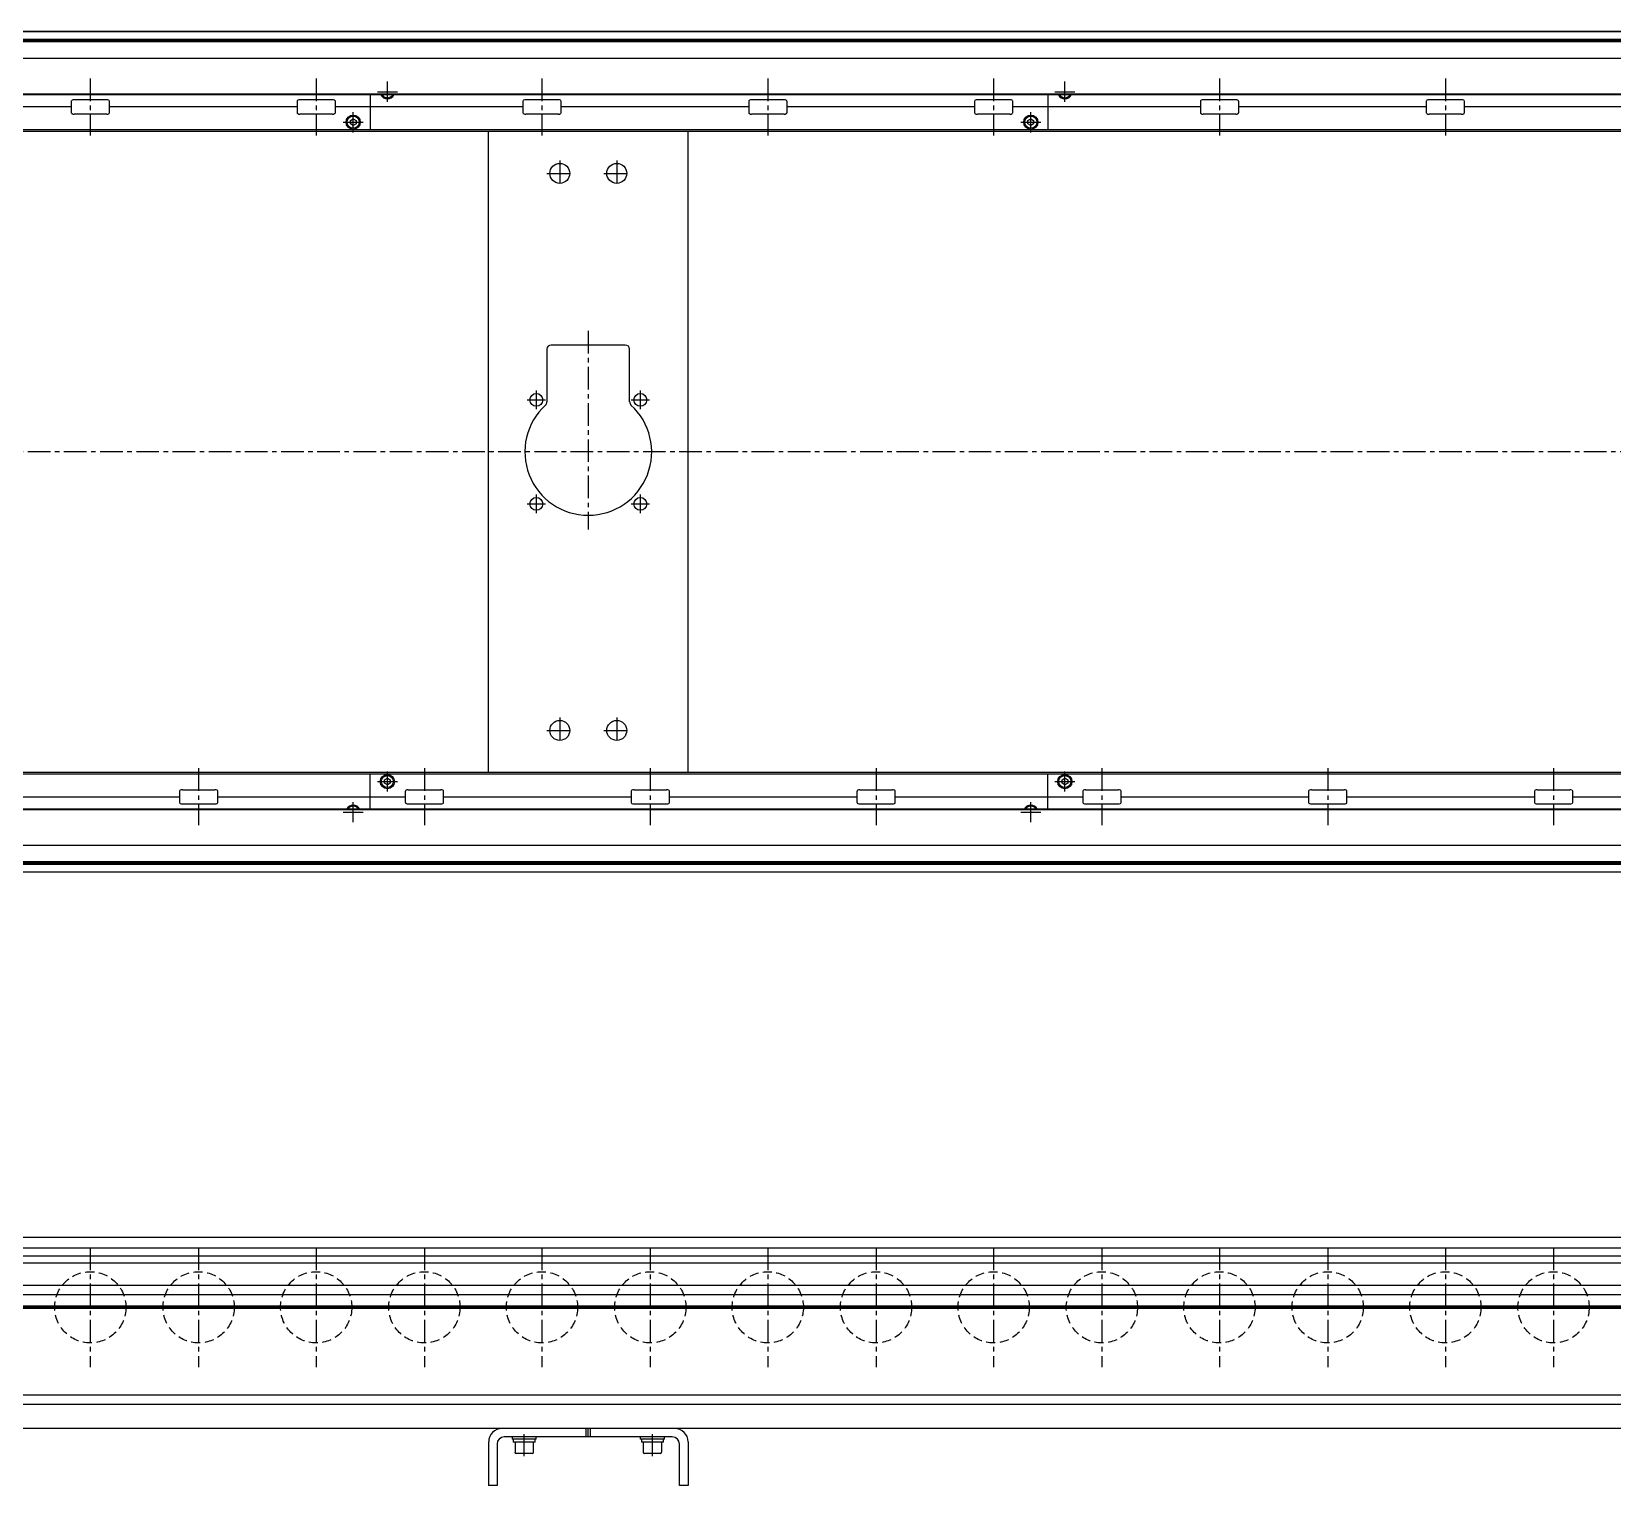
# Model space of a CAD drawing. Extents: x -10 to 4550, y -8 to 1101.
# Drawn here: x 1163 to 2273, y 28 to 1048 of the extents above; entities that cross this region are included whole.
import ezdxf

# ---------------------------------------------------------------- set-up
doc = ezdxf.new("R2010")
doc.units = 0
doc.header["$LTSCALE"] = 0.5
doc.linetypes.add('CENTER', pattern=[50.8, 31.75, -6.35, 6.35, -6.35])
doc.linetypes.add('DASHED', pattern=[19.05, 12.7, -6.35])
for name, color, linetype in [('MSM_CENTER', 1, 'CENTER'), ('MSM_CONTINUOUS', 7, 'CONTINUOUS'), ('MSM_DASHED', 4, 'DASHED')]:
    doc.layers.add(name, color=color, linetype=linetype)

msp = doc.modelspace()

# ---------------------------------------------------------------- linework, layer by layer
at = {"layer": 'MSM_CENTER'}
for p, q in [((1204.7, 1015.5), (1204.7, 975.5)), ((1363.2, 1015.5), (1363.2, 975.5)), ((1413.2, 999.2), (1413.2, 1013.3)), ((1521.7, 1015.5), (1521.7, 975.5)), ((1680.2, 1015.5), (1680.2, 975.5)), ((1838.7, 1015.5), (1838.7, 975.5)), ((1888.7, 999.2), (1888.7, 1013.3)), ((1997.2, 1015.5), (1997.2, 975.5)), ((2155.8, 1015.5), (2155.8, 975.5)), ((1406.2, 1006.2), (1420.2, 1006.2)), ((1881.7, 1006.2), (1895.7, 1006.2)), ((1389.2, 977.7), (1389.2, 991.8)), ((1864.8, 977.7), (1864.8, 991.8)), ((1382.2, 984.8), (1396.2, 984.8)), ((1857.7, 984.8), (1871.8, 984.8)), ((1534.2, 957.9), (1534.2, 939.9)), ((1574.2, 957.9), (1574.2, 939.9)), ((1525.2, 948.9), (1543.2, 948.9)), ((1565.2, 948.9), (1583.2, 948.9)), ((1554.2, 838.4), (1554.2, 698.9)), ((1511.2, 789.9), (1524.2, 789.9)), ((1517.7, 796.4), (1517.7, 783.4)), ((1584.2, 789.9), (1597.2, 789.9)), ((1590.7, 796.4), (1590.7, 783.4)), ((3792.9, 753.4), (359.7, 753.4)), ((1517.7, 723.4), (1517.7, 710.4)), ((1590.7, 723.4), (1590.7, 710.4)), ((1511.2, 716.9), (1524.2, 716.9)), ((1584.2, 716.9), (1597.2, 716.9)), ((1534.2, 566.9), (1534.2, 548.9)), ((1574.2, 566.9), (1574.2, 548.9)), ((1525.2, 557.9), (1543.2, 557.9)), ((1565.2, 557.9), (1583.2, 557.9)), ((1280.7, 531.3), (1280.7, 491.3)), ((1406.2, 522), (1420.2, 522)), ((1413.2, 515), (1413.2, 529.1)), ((1439.2, 531.3), (1439.2, 491.3)), ((1597.7, 531.3), (1597.7, 491.3)), ((1756.2, 531.3), (1756.2, 491.3)), ((1881.7, 522), (1895.7, 522)), ((1888.7, 515), (1888.7, 529.1)), ((1914.7, 531.3), (1914.7, 491.3)), ((2073.2, 531.3), (2073.2, 491.3)), ((2231.7, 531.3), (2231.7, 491.3)), ((1382.2, 500.5), (1396.2, 500.5)), ((1389.2, 493.5), (1389.2, 507.6)), ((1857.7, 500.5), (1871.8, 500.5)), ((1864.8, 493.5), (1864.8, 507.6)), ((1204.7, 195), (1204.7, 111)), ((1280.7, 195), (1280.7, 111)), ((1363.2, 195), (1363.2, 111)), ((1439.2, 195), (1439.2, 111)), ((1521.7, 195), (1521.7, 111)), ((1597.7, 195), (1597.7, 111)), ((1680.2, 195), (1680.2, 111)), ((1756.2, 195), (1756.2, 111)), ((1838.7, 195), (1838.7, 111)), ((1914.7, 195), (1914.7, 111)), ((1997.2, 195), (1997.2, 111)), ((2073.2, 195), (2073.2, 111)), ((2155.8, 195), (2155.8, 111)), ((2231.7, 195), (2231.7, 111)), ((367.2, 153), (3783.3, 153)), ((1509.3, 48.4), (1509.3, 64)), ((1599.3, 48.4), (1599.3, 64))]:
    msp.add_line(p, q, dxfattribs=at)
at = {"layer": 'MSM_CONTINUOUS'}
for p, q in [((3782.8, 1048.4), (370.6, 1048.4)), ((3781.2, 1048.3), (372.2, 1048.3)), ((3756.6, 1042.9), (396.9, 1042.9)), ((3756.6, 1041.2), (396.9, 1041.2)), ((3756.5, 1042), (397, 1042)), ((3781.2, 1029.5), (372.2, 1029.5)), ((3781.2, 1004.1), (372.2, 1004.1)), ((3781.2, 1004.5), (422.2, 1004.5)), ((1191.3, 999.5), (1191.3, 991.5)), ((1216.2, 1000.5), (1193.3, 1000.5)), ((1218.2, 991.5), (1218.2, 999.5)), ((1349.8, 999.5), (1349.8, 991.5)), ((1374.7, 1000.5), (1351.8, 1000.5)), ((1376.7, 991.5), (1376.7, 999.5)), ((1401.2, 1004.1), (1401.2, 979.4)), ((1413.2, 1003.9), (1412.9, 1004.1)), ((1413.6, 1004.1), (1413.2, 1003.9)), ((1508.3, 999.5), (1508.3, 991.5)), ((1533.2, 1000.5), (1510.3, 1000.5)), ((1535.2, 991.5), (1535.2, 999.5)), ((1666.8, 999.5), (1666.8, 991.5)), ((1691.7, 1000.5), (1668.8, 1000.5)), ((1693.7, 991.5), (1693.7, 999.5)), ((1825.3, 999.5), (1825.3, 991.5)), ((1850.2, 1000.5), (1827.3, 1000.5)), ((1852.2, 991.5), (1852.2, 999.5)), ((1876.7, 1004.1), (1876.7, 979.4)), ((1888.7, 1003.9), (1888.4, 1004.1)), ((1889.1, 1004.1), (1888.7, 1003.9)), ((1983.8, 999.5), (1983.8, 991.5)), ((2008.7, 1000.5), (1985.8, 1000.5)), ((2010.7, 991.5), (2010.7, 999.5)), ((2142.3, 999.5), (2142.3, 991.5)), ((2167.2, 1000.5), (2144.3, 1000.5)), ((2169.2, 991.5), (2169.2, 999.5)), ((1191.3, 995.5), (1059.7, 995.5)), ((1216.2, 990.5), (1193.3, 990.5)), ((1349.8, 995.5), (1218.2, 995.5)), ((1374.7, 990.5), (1351.8, 990.5)), ((1508.3, 995.5), (1376.7, 995.5)), ((1533.2, 990.5), (1510.3, 990.5)), ((1666.8, 995.5), (1535.2, 995.5)), ((1691.7, 990.5), (1668.8, 990.5)), ((1825.3, 995.5), (1693.7, 995.5)), ((1850.2, 990.5), (1827.3, 990.5)), ((1983.8, 995.5), (1852.2, 995.5)), ((2008.7, 990.5), (1985.8, 990.5)), ((2142.3, 995.5), (2010.7, 995.5)), ((2167.2, 990.5), (2144.3, 990.5)), ((2300.8, 995.5), (2169.2, 995.5)), ((3778.8, 979.4), (450.2, 979.4)), ((3782.8, 978.4), (450.2, 978.4)), ((1387.2, 985.9), (1389.2, 987.1)), ((1387.2, 983.6), (1387.2, 985.9)), ((1389.2, 982.4), (1387.2, 983.6)), ((1389.2, 987.1), (1391.2, 985.9)), ((1391.2, 983.6), (1389.2, 982.4)), ((1391.2, 985.9), (1391.2, 983.6)), ((1484.2, 528.4), (1484.2, 978.4)), ((1624.2, 528.4), (1624.2, 978.4)), ((1862.7, 985.9), (1864.8, 987.1)), ((1862.7, 983.6), (1862.7, 985.9)), ((1864.8, 982.4), (1862.7, 983.6)), ((1864.8, 987.1), (1866.7, 985.9)), ((1866.7, 983.6), (1864.8, 982.4)), ((1866.7, 985.9), (1866.7, 983.6)), ((1525.2, 825.4), (1525.2, 788.5)), ((1580.2, 828.4), (1528.2, 828.4)), ((1583.2, 788.5), (1583.2, 825.4)), ((3782.8, 528.4), (450.2, 528.4)), ((450.2, 527.4), (3778.8, 527.4)), ((1401.2, 502.6), (1401.2, 527.4)), ((1411.2, 523.2), (1413.2, 524.4)), ((1411.2, 520.9), (1411.2, 523.2)), ((1413.2, 524.4), (1415.2, 523.2)), ((1415.2, 523.2), (1415.2, 520.9)), ((1876.7, 502.6), (1876.7, 527.4)), ((1886.7, 523.2), (1888.7, 524.4)), ((1886.7, 520.9), (1886.7, 523.2)), ((1888.7, 524.4), (1890.7, 523.2)), ((1890.7, 523.2), (1890.7, 520.9)), ((1135.7, 511.3), (1267.3, 511.3)), ((1267.3, 515.3), (1267.3, 507.3)), ((1269.3, 516.3), (1292.2, 516.3)), ((1294.2, 507.3), (1294.2, 515.3)), ((1294.2, 511.3), (1425.8, 511.3)), ((1413.2, 519.7), (1411.2, 520.9)), ((1415.2, 520.9), (1413.2, 519.7)), ((1425.8, 515.3), (1425.8, 507.3)), ((1427.8, 516.3), (1450.7, 516.3)), ((1452.7, 507.3), (1452.7, 515.3)), ((1452.7, 511.3), (1584.3, 511.3)), ((1584.3, 515.3), (1584.3, 507.3)), ((1586.3, 516.3), (1609.2, 516.3)), ((1611.2, 507.3), (1611.2, 515.3)), ((1611.2, 511.3), (1742.8, 511.3)), ((1742.8, 515.3), (1742.8, 507.3)), ((1744.8, 516.3), (1767.7, 516.3)), ((1769.7, 507.3), (1769.7, 515.3)), ((1769.7, 511.3), (1901.3, 511.3)), ((1888.7, 519.7), (1886.7, 520.9)), ((1890.7, 520.9), (1888.7, 519.7)), ((1901.3, 515.3), (1901.3, 507.3)), ((1903.3, 516.3), (1926.2, 516.3)), ((1928.2, 507.3), (1928.2, 515.3)), ((1928.2, 511.3), (2059.8, 511.3)), ((2059.8, 515.3), (2059.8, 507.3)), ((2061.8, 516.3), (2084.7, 516.3)), ((2086.7, 507.3), (2086.7, 515.3)), ((2086.7, 511.3), (2218.3, 511.3)), ((2218.3, 515.3), (2218.3, 507.3)), ((2220.3, 516.3), (2243.2, 516.3)), ((2245.2, 507.3), (2245.2, 515.3)), ((2245.2, 511.3), (2376.8, 511.3)), ((3781.2, 502.6), (372.2, 502.6)), ((3781.2, 502.2), (422.2, 502.2)), ((1269.3, 506.3), (1292.2, 506.3)), ((1388.9, 502.6), (1389.2, 502.9)), ((1389.2, 502.9), (1389.6, 502.6)), ((1427.8, 506.3), (1450.7, 506.3)), ((1586.3, 506.3), (1609.2, 506.3)), ((1744.8, 506.3), (1767.7, 506.3)), ((1864.4, 502.6), (1864.8, 502.9)), ((1864.8, 502.9), (1865.1, 502.6)), ((1903.3, 506.3), (1926.2, 506.3)), ((2061.8, 506.3), (2084.7, 506.3)), ((2220.3, 506.3), (2243.2, 506.3)), ((3781.2, 477.2), (372.2, 477.2)), ((3782.8, 458.4), (370.6, 458.4)), ((3781.2, 458.4), (372.2, 458.4)), ((3756.6, 465.6), (396.9, 465.6)), ((3756.6, 463.9), (396.9, 463.9)), ((3756.5, 464.7), (397, 464.7)), ((3781.2, 202), (372.2, 202)), ((3781.2, 194.6), (674.4, 194.6)), ((3665.2, 189), (676.6, 189)), ((3665.2, 184), (678.6, 184)), ((3565.2, 168.3), (667.2, 168.3)), ((3565.2, 161.8), (682.2, 161.8)), ((3565.2, 153.9), (682.2, 153.9)), ((3565.2, 153), (682.2, 153)), ((3565.2, 152.1), (682.2, 152.1)), ((3565.2, 91.3), (682.2, 91.3)), ((3565.2, 84.8), (679.7, 84.8)), ((3782.8, 68), (472.2, 68)), ((1552.8, 62), (1552.8, 68)), ((1554.2, 62), (1554.2, 68)), ((1555.8, 62), (1555.8, 68)), ((1484.2, 58.5), (1484.2, 28)), ((1490.2, 57), (1490.2, 28)), ((1613.2, 62), (1495.2, 62)), ((1500.8, 62), (1500.8, 60.4)), ((1517.7, 60.4), (1500.8, 60.4)), ((1501.5, 60.4), (1501.5, 58.4)), ((1517, 58.4), (1501.5, 58.4)), ((1502.8, 58.4), (1502.8, 51.2)), ((1515.8, 51.2), (1515.8, 58.4)), ((1517, 58.4), (1517, 60.4)), ((1517.7, 60.4), (1517.7, 62)), ((1590.7, 62), (1590.7, 60.4)), ((1607.8, 60.4), (1590.7, 60.4)), ((1591.5, 60.4), (1591.5, 58.4)), ((1607, 58.4), (1591.5, 58.4)), ((1592.8, 58.4), (1592.8, 51.2)), ((1605.8, 51.2), (1605.8, 58.4)), ((1607, 58.4), (1607, 60.4)), ((1607.8, 60.4), (1607.8, 62)), ((1618.2, 28), (1618.2, 57)), ((1624.2, 58.5), (1624.2, 28)), ((1514.9, 50.4), (1503.5, 50.4)), ((1604.9, 50.4), (1593.5, 50.4)), ((1490.2, 28), (1484.2, 28)), ((1624.2, 28), (1618.2, 28))]:
    msp.add_line(p, q, dxfattribs=at)
for centre, radius in [((1389.2, 984.8), 5), ((1389.2, 984.8), 4.25), ((1864.8, 984.8), 5), ((1864.8, 984.8), 4.25), ((1534.2, 948.9), 7), ((1574.2, 948.9), 7), ((1517.7, 789.9), 4.5), ((1590.7, 789.9), 4.5), ((1517.7, 716.9), 4.5), ((1590.7, 716.9), 4.5), ((1534.2, 557.9), 7), ((1574.2, 557.9), 7), ((1413.2, 522), 5), ((1413.2, 522), 4.25), ((1888.7, 522), 5), ((1888.7, 522), 4.25)]:
    msp.add_circle(centre, radius, dxfattribs=at)
for centre, radius, start, end in [((1192.2, 999.4), 0.882, 115.5328, 172.1027), ((1193.3, 997.1), 3.41, 89.6687, 115.2454), ((1216.2, 997.1), 3.41, 64.7546, 90.3313), ((1217.3, 999.4), 0.882, 7.8973, 64.4672), ((1350.7, 999.4), 0.882, 115.5328, 172.1027), ((1351.8, 997.1), 3.41, 89.6687, 115.2454), ((1374.7, 997.1), 3.41, 64.7546, 90.3313), ((1375.8, 999.4), 0.882, 7.8973, 64.4672), ((1413.2, 1006.2), 5, 204.8346, 335.1654), ((1413.2, 1006.2), 4.25, 209.6116, 330.3884), ((1509.2, 999.4), 0.882, 115.5328, 172.1027), ((1510.3, 997.1), 3.41, 89.6687, 115.2454), ((1533.2, 997.1), 3.41, 64.7546, 90.3313), ((1534.3, 999.4), 0.882, 7.8973, 64.4672), ((1667.7, 999.4), 0.882, 115.5328, 172.1027), ((1668.8, 997.1), 3.41, 89.6687, 115.2454), ((1691.7, 997.1), 3.41, 64.7546, 90.3313), ((1692.8, 999.4), 0.882, 7.8973, 64.4672), ((1826.2, 999.4), 0.882, 115.5328, 172.1027), ((1827.3, 997.1), 3.41, 89.6687, 115.2454), ((1850.2, 997.1), 3.41, 64.7546, 90.3313), ((1851.3, 999.4), 0.882, 7.8973, 64.4672), ((1888.7, 1006.2), 5, 204.8346, 335.1654), ((1888.7, 1006.2), 4.25, 209.6116, 330.3884), ((1984.7, 999.4), 0.882, 115.5328, 172.1027), ((1985.8, 997.1), 3.41, 89.6687, 115.2454), ((2008.7, 997.1), 3.41, 64.7546, 90.3313), ((2009.8, 999.4), 0.882, 7.8973, 64.4672), ((2143.2, 999.4), 0.882, 115.5328, 172.1027), ((2144.3, 997.1), 3.41, 89.6687, 115.2454), ((2167.2, 997.1), 3.41, 64.7546, 90.3313), ((2168.3, 999.4), 0.882, 7.8973, 64.4672), ((1192.2, 991.6), 0.882, 187.8973, 244.4672), ((1193.3, 993.9), 3.41, 244.7546, 270.3313), ((1216.2, 993.9), 3.41, 269.6687, 295.2454), ((1217.3, 991.6), 0.882, 295.5328, 352.1027), ((1350.7, 991.6), 0.882, 187.8973, 244.4672), ((1351.8, 993.9), 3.41, 244.7546, 270.3313), ((1374.7, 993.9), 3.41, 269.6687, 295.2454), ((1375.8, 991.6), 0.882, 295.5328, 352.1027), ((1509.2, 991.6), 0.882, 187.8973, 244.4672), ((1510.3, 993.9), 3.41, 244.7546, 270.3313), ((1533.2, 993.9), 3.41, 269.6687, 295.2454), ((1534.3, 991.6), 0.882, 295.5328, 352.1027), ((1667.7, 991.6), 0.882, 187.8973, 244.4672), ((1668.8, 993.9), 3.41, 244.7546, 270.3313), ((1691.7, 993.9), 3.41, 269.6687, 295.2454), ((1692.8, 991.6), 0.882, 295.5328, 352.1027), ((1826.2, 991.6), 0.882, 187.8973, 244.4672), ((1827.3, 993.9), 3.41, 244.7546, 270.3313), ((1850.2, 993.9), 3.41, 269.6687, 295.2454), ((1851.3, 991.6), 0.882, 295.5328, 352.1027), ((1984.7, 991.6), 0.882, 187.8973, 244.4672), ((1985.8, 993.9), 3.41, 244.7546, 270.3313), ((2008.7, 993.9), 3.41, 269.6687, 295.2454), ((2009.8, 991.6), 0.882, 295.5328, 352.1027), ((2143.2, 991.6), 0.882, 187.8973, 244.4672), ((2144.3, 993.9), 3.41, 244.7546, 270.3313), ((2167.2, 993.9), 3.41, 269.6687, 295.2454), ((2168.3, 991.6), 0.882, 295.5328, 352.1027), ((1528.2, 825.4), 3, 90, 180), ((1580.2, 825.4), 3, 0, 90), ((1522.2, 788.5), 3, 312.3521, 360), ((1586.3, 788.5), 3, 180, 227.6479), ((1554.2, 753.4), 44.5, 132.3521, 47.6479), ((1268.2, 515.2), 0.882, 115.5328, 172.1027), ((1269.3, 512.9), 3.41, 89.6687, 115.2454), ((1292.2, 512.9), 3.41, 64.7546, 90.3313), ((1293.3, 515.2), 0.882, 7.8973, 64.4672), ((1426.7, 515.2), 0.882, 115.5328, 172.1027), ((1427.8, 512.9), 3.41, 89.6687, 115.2454), ((1450.7, 512.9), 3.41, 64.7546, 90.3313), ((1451.8, 515.2), 0.882, 7.8973, 64.4672), ((1585.2, 515.2), 0.882, 115.5328, 172.1027), ((1586.3, 512.9), 3.41, 89.6687, 115.2454), ((1609.2, 512.9), 3.41, 64.7546, 90.3313), ((1610.3, 515.2), 0.882, 7.8973, 64.4672), ((1743.7, 515.2), 0.882, 115.5328, 172.1027), ((1744.8, 512.9), 3.41, 89.6687, 115.2454), ((1767.7, 512.9), 3.41, 64.7546, 90.3313), ((1768.8, 515.2), 0.882, 7.8973, 64.4672), ((1902.2, 515.2), 0.882, 115.5328, 172.1027), ((1903.3, 512.9), 3.41, 89.6687, 115.2454), ((1926.2, 512.9), 3.41, 64.7546, 90.3313), ((1927.3, 515.2), 0.882, 7.8973, 64.4672), ((2060.7, 515.2), 0.882, 115.5328, 172.1027), ((2061.8, 512.9), 3.41, 89.6687, 115.2454), ((2084.7, 512.9), 3.41, 64.7546, 90.3313), ((2085.8, 515.2), 0.882, 7.8973, 64.4672), ((2219.2, 515.2), 0.882, 115.5328, 172.1027), ((2220.3, 512.9), 3.41, 89.6687, 115.2454), ((2243.2, 512.9), 3.41, 64.7546, 90.3313), ((2244.3, 515.2), 0.882, 7.8973, 64.4672), ((1268.2, 507.4), 0.882, 187.8973, 244.4672), ((1269.3, 509.7), 3.41, 244.7546, 270.3313), ((1292.2, 509.7), 3.41, 269.6687, 295.2454), ((1293.3, 507.4), 0.882, 295.5328, 352.1027), ((1389.2, 500.5), 5, 24.8346, 155.1654), ((1389.2, 500.5), 4.25, 29.6116, 150.3884), ((1426.7, 507.4), 0.882, 187.8973, 244.4672), ((1427.8, 509.7), 3.41, 244.7546, 270.3313), ((1450.7, 509.7), 3.41, 269.6687, 295.2454), ((1451.8, 507.4), 0.882, 295.5328, 352.1027), ((1585.2, 507.4), 0.882, 187.8973, 244.4672), ((1586.3, 509.7), 3.41, 244.7546, 270.3313), ((1609.2, 509.7), 3.41, 269.6687, 295.2454), ((1610.3, 507.4), 0.882, 295.5328, 352.1027), ((1743.7, 507.4), 0.882, 187.8973, 244.4672), ((1744.8, 509.7), 3.41, 244.7546, 270.3313), ((1767.7, 509.7), 3.41, 269.6687, 295.2454), ((1768.8, 507.4), 0.882, 295.5328, 352.1027), ((1864.8, 500.5), 5, 24.8346, 155.1654), ((1864.8, 500.5), 4.25, 29.6116, 150.3884), ((1902.2, 507.4), 0.882, 187.8973, 244.4672), ((1903.3, 509.7), 3.41, 244.7546, 270.3313), ((1926.2, 509.7), 3.41, 269.6687, 295.2454), ((1927.3, 507.4), 0.882, 295.5328, 352.1027), ((2060.7, 507.4), 0.882, 187.8973, 244.4672), ((2061.8, 509.7), 3.41, 244.7546, 270.3313), ((2084.7, 509.7), 3.41, 269.6687, 295.2454), ((2085.8, 507.4), 0.882, 295.5328, 352.1027), ((2219.2, 507.4), 0.882, 187.8973, 244.4672), ((2220.3, 509.7), 3.41, 244.7546, 270.3313), ((2243.2, 509.7), 3.41, 269.6687, 295.2454), ((2244.3, 507.4), 0.882, 295.5328, 352.1027), ((1493.8, 58.5), 9.5, 90, 180), ((1614.8, 58.5), 9.5, 0, 90), ((1495.2, 57), 5, 90, 180), ((1613.2, 57), 5, 0, 90), ((1503.5, 51.2), 0.8, 180, 270), ((1514.9, 51.2), 0.8, 270, 0), ((1593.5, 51.2), 0.8, 180, 270), ((1604.9, 51.2), 0.8, 270, 0)]:
    msp.add_arc(centre, radius, start, end, dxfattribs=at)
at = {"layer": 'MSM_DASHED'}
for centre in [(1204.7, 153), (1280.7, 153), (1363.2, 153), (1439.2, 153), (1521.7, 153), (1597.7, 153), (1680.2, 153), (1756.2, 153), (1838.7, 153), (1914.7, 153), (1997.2, 153), (2073.2, 153), (2155.8, 153), (2231.7, 153)]:
    msp.add_circle(centre, 25, dxfattribs=at)

doc.saveas('drawing.dxf')
